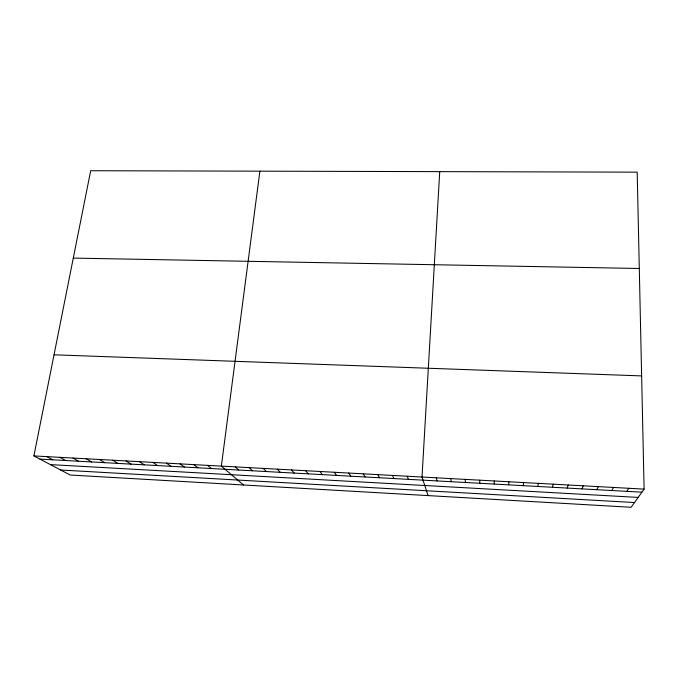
<?xml version="1.0" encoding="UTF-8"?>
<svg xmlns="http://www.w3.org/2000/svg" width="678" height="678" viewBox="0 0 678 678"><rect width="100%" height="100%" fill="white"/><g stroke="black" fill="none" stroke-linecap="round" stroke-linejoin="round"><path stroke-width="1.02" d="M439.725 171.636L422.013 477.032L428.081 495.601M508.678 484.855L508.881 481.761M259.894 171.17L221.35 466.117L243.538 484.99M523.196 485.651L523.611 482.567M33.9 455.921L90.683 170.729L637.193 172.153L644.1 489.118L631.108 507.271L70.181 475.024L33.9 455.921L644.1 489.118M537.781 486.457L538.417 483.372M552.443 487.262L553.29 484.177M567.172 488.067L568.232 484.99M581.97 488.88L583.258 485.812M596.843 489.702L598.352 486.626M611.793 490.516L613.531 487.457M626.819 491.347L628.777 488.287M73.292 258.098L639.295 268.488M54.037 354.806L641.634 375.909M39.968 459.116L641.913 492.177M50.401 464.608L638.159 497.415M60.664 470.007L634.489 502.542M46.875 456.625L52.782 459.82M59.918 457.336L65.664 460.523M73.021 458.048L78.606 461.235M86.191 458.769L91.615 461.947M99.412 459.489L104.675 462.667M112.701 460.209L117.803 463.388M126.057 460.938L130.99 464.116M139.473 461.667L144.236 464.837M152.957 462.396L157.55 465.574M166.508 463.133L170.924 466.303M180.119 463.879L184.365 467.04M193.798 464.616L197.866 467.786M207.544 465.371L211.434 468.532M235.232 466.871L238.766 470.032M249.173 467.634L252.53 470.786M263.191 468.396L266.361 471.549M277.277 469.159L280.26 472.312M291.43 469.93L294.227 473.075M305.651 470.702L308.261 473.846M319.948 471.481L322.364 474.625M334.313 472.261L336.534 475.405M348.746 473.049L350.772 476.185M363.255 473.837L365.078 476.973M377.832 474.634L379.46 477.761M392.486 475.431L393.91 478.549M407.215 476.227L408.436 479.354M436.318 477.812L437.132 480.931M450.692 478.6L451.302 481.702M465.133 479.38L465.549 482.49M479.643 480.168L479.855 483.27M494.228 480.965L494.228 484.067"/></g></svg>
